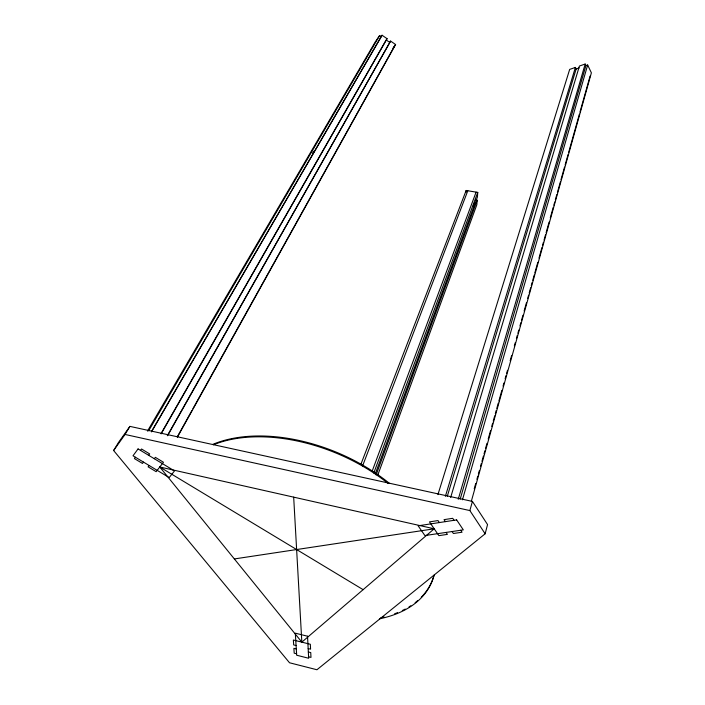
<?xml version="1.0" encoding="UTF-8"?>
<svg xmlns="http://www.w3.org/2000/svg" width="705" height="705" viewBox="0 0 705 705"><rect width="100%" height="100%" fill="white"/><g stroke="black" fill="none" stroke-linecap="round" stroke-linejoin="round"><path stroke-width="1.06" d="M466.04 192.315L466.155 190.473L477.752 192.403L477.417 197.003L375.333 473.672M475.531 199.929L477.179 200.202L476.844 204.75L377.633 475.523M485.146 533.791L487.552 524.573L472.421 501.414L129.914 426.384L118.493 442.476L113.62 450.521L289.526 662.77L316.933 669.75L485.146 533.791L469.865 510.57L125.041 434.456L113.62 450.521M469.865 510.57L472.421 501.414M474.218 488.829L475.708 483.542M476.897 479.303L477.787 476.131M478.378 474.016L479.268 470.843M480.458 466.604L481.348 463.432M481.947 461.317L483.427 456.02M484.027 453.905L484.917 450.724M485.507 448.609L486.996 443.322M488.186 439.083L490.565 430.614M491.746 426.384L492.645 423.212M493.236 421.096L494.725 415.8M495.315 413.685L496.205 410.504M496.805 408.389L498.285 403.101M498.884 400.978L501.854 390.394M503.044 386.164L503.934 382.991M505.124 378.752L506.014 375.58M506.604 373.465L507.494 370.284M510.173 360.757L511.654 355.47M514.333 345.943L515.223 342.771M516.413 338.532L517.303 335.36M517.893 333.245L518.783 330.063M519.973 325.833L520.863 322.661M521.462 320.537L522.943 315.25M524.132 311.011L526.512 302.551M527.701 298.312L528.591 295.139M529.182 293.024L530.671 287.728M531.262 285.613L532.152 282.441M532.751 280.317L534.231 275.029M534.831 272.914L537.8 262.33M538.99 258.092L541.96 247.508M542.55 245.393L543.449 242.22M544.04 240.097L545.529 234.809M546.119 232.694L549.089 222.101M550.279 217.871L553.249 207.288M553.848 205.173L554.738 201.991M555.328 199.876L556.818 194.589M557.408 192.474L560.378 181.881M560.977 179.766L564.538 167.067M565.137 164.952L568.107 154.369M568.697 152.245L579.395 114.148M579.986 112.025L590.094 76.043M471.345 501.237L591.38 72.835L587.662 65.001L585.925 65.6L460.18 499.158M462.445 499.81L587.662 65.001M458.25 499.29L585.176 64.032L579.413 66.032L450.654 497.492M447.296 496.25L576.144 68.984L575.395 67.424L569.675 69.398L437.928 494.602M445.366 496.338L575.395 67.424M376.109 474.932L477.179 200.202M473.24 206.116L474.386 203.022M373.791 473.011L477.752 192.403M372.037 471.504L476.095 192.13M362.546 466.014L467.812 190.755M360.819 464.507L466.155 190.473M177.387 436.651L191.839 410.662M192.906 408.733L394.694 45.79M177.36 437.223L395.593 44.512L390.588 41.084L167.297 435.752M167.79 435.346L390.588 41.084M161.189 433.337L385.635 40.925M161.128 433.875L387.08 38.687L382.057 35.25L151.575 431.363M312.544 153.17L313.654 151.275M151.487 431.883L382.057 35.25M147.46 431.107L375.245 41.921L379.66 35.506L381.167 36.537M148.623 430.861L379.66 35.506M125.041 434.456L129.914 426.384M387.08 38.687L386.181 39.974L389.689 42.37M393.011 48.169L395.593 44.512M135.439 457.245L134.435 458.602L142.489 463.458L143.503 462.11M140.506 450.389L141.538 449.006L149.672 453.923L148.632 455.298M149.134 465.503L148.112 466.842L156.14 471.68L163.454 462.251L155.347 457.351L154.307 458.726M301.837 642.14L434.201 528.794L159.771 466.992L301.837 642.14L293.677 497.148M576.144 68.984L579.158 67.944M234.351 558.942L434.201 528.794M296.082 645.533L293.668 644.925L293.359 640.017L310.341 644.273L310.579 649.173L308.164 648.565M296.294 648.944L293.888 648.336L294.196 653.174L296.594 653.782M308.332 651.975L310.746 652.583L310.984 657.413L308.579 656.813M159.771 466.992L363.119 589.662M439.365 522.564L438.017 520.572L429.468 521.894L438.889 535.641L447.402 534.381L446.071 532.425M445.384 521.638L444.035 519.647L452.707 518.307L454.046 520.308M452.072 531.535L453.403 533.5L462.039 532.231L460.717 530.257M585.176 64.032L585.925 65.6M433.822 576.029A137.026 82.027 22.7 0 1 379.44 618.823M213.395 444.776A137.026 82.027 22.7 0 1 388.094 483.418M417.563 600.704A136.929 82.036 22.7 0 1 415.148 602.678M410.83 605.745A136.929 82.036 22.7 0 1 409.015 606.899M405.234 609.058A136.929 82.036 22.7 0 1 402.282 610.548M397.567 612.636A136.929 82.036 22.7 0 1 394.606 613.782M384.119 616.972A136.929 82.036 22.7 0 1 380.832 617.73M212.778 444.388A136.929 82.036 22.7 0 1 389.222 483.198M434.086 575.139A136.929 82.036 22.7 0 1 421.255 597.241M138.074 448.918L133.016 455.783L169.191 477.585L174.496 470.922L138.074 448.918M456.655 519.911L418.144 525.815L424.895 535.562L463.317 529.869L456.655 519.911M307.53 636.218L295.316 633.169L296.682 655.227L308.658 658.25L307.53 636.218"/></g></svg>
